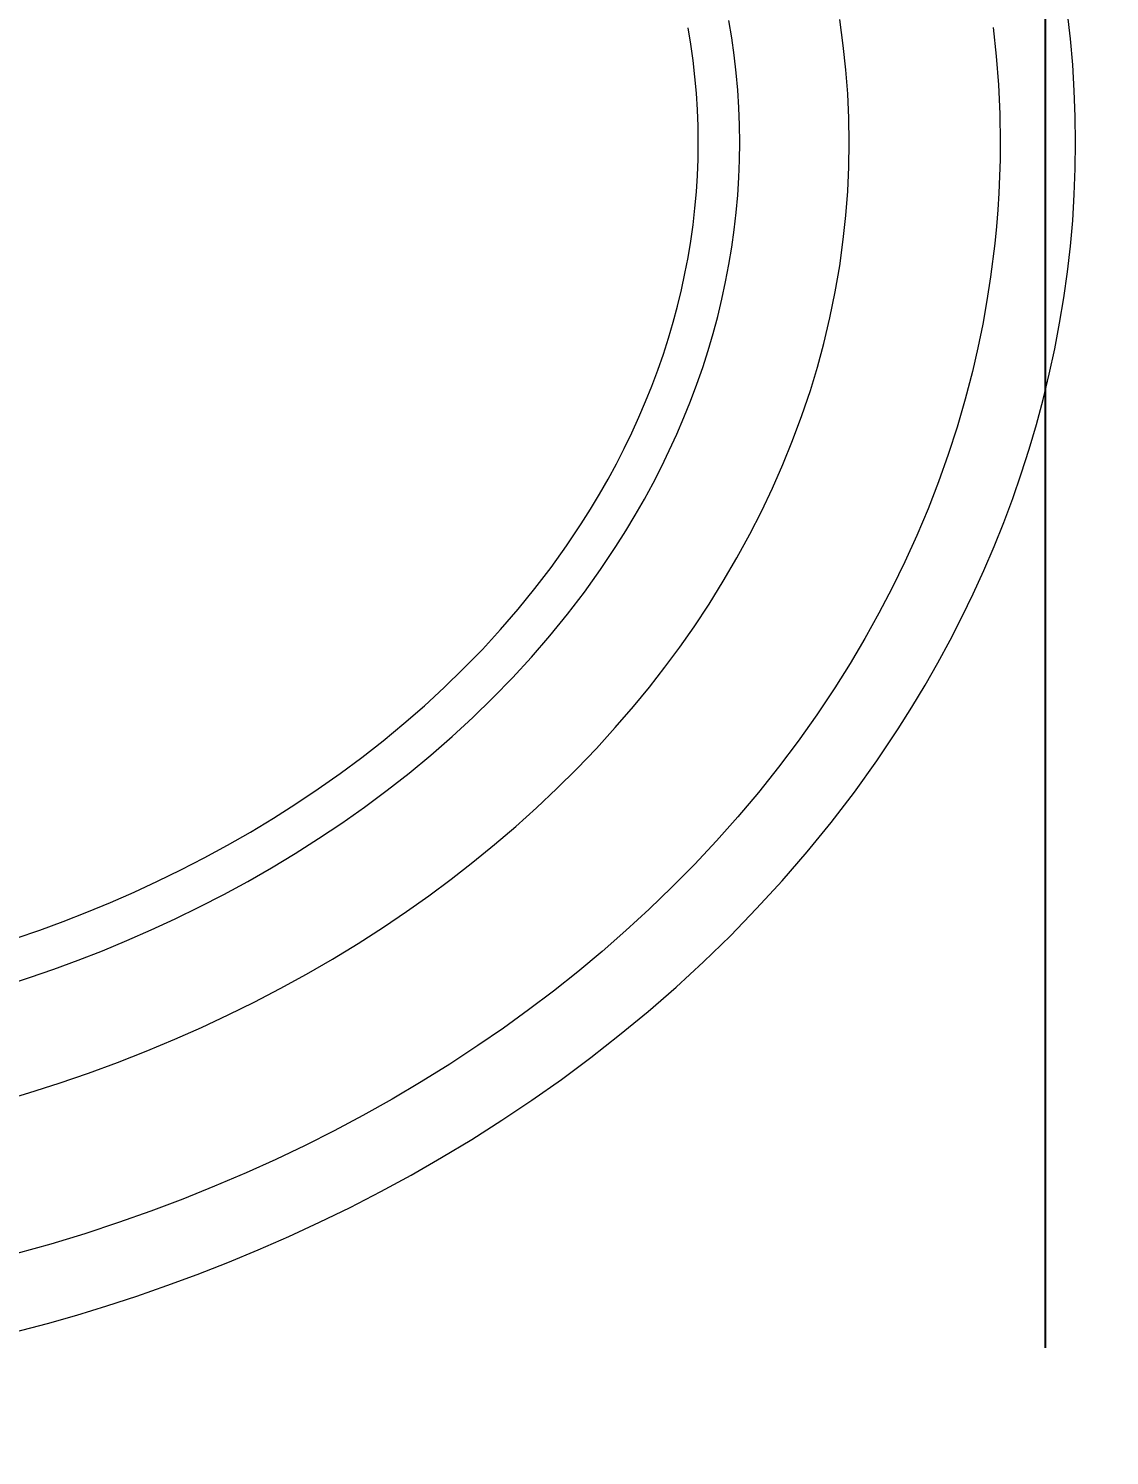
# Model space of a CAD drawing. Header units: inches. Extents: x -1 to 175, y 3 to 130.
# Drawn here: x 150.244 to 153.063, y 110.237 to 113.956 of the extents above; entities that cross this region are included whole.
import ezdxf

# ---------------------------------------------------------------- set-up
doc = ezdxf.new("R2010")
doc.units = ezdxf.units.IN
doc.header["$PDSIZE"] = -1
doc.layers.add('ZANO_R', color=7, linetype='Continuous', lineweight=0)
doc.layers.add('ZANO_W', color=1, linetype='Continuous', lineweight=0)
doc.styles.get("Standard").update_dxf_attribs({"font": 'ARIALUNI.TTF'})
doc.dimstyles.new('amerykanie', dxfattribs={"dimtxt": 50, "dimasz": 50, "dimexe": 0.5, "dimexo": 0.5, "dimgap": 1, "dimtad": 1, "dimdec": 0, "dimzin": 0, "dimlunit": 5, "dimtxsty": 'Standard', "dimcen": 0.09, "dimclrd": 1, "dimclre": 1, "dimclrt": 1, "dimazin": 0, "dimtfac": 1, "dimtdec": 0, "dimtmove": 0, "dimatfit": 3, "dimfxl": 1, "dimtzin": 0, "dimarcsym": 1})

# ---------------------------------------------------------------- blocks, each defined once
blk = doc.blocks.new('*D368')
at = {"layer": 'Defpoints', "color": 0}
for p in [(137.4775, 117.9367), (137.4775, 117.4851), (152.8964, 110.0175)]:
    blk.add_point(p, dxfattribs=at)
at = {"layer": 'ZANO_W', "color": 1, "lineweight": -2}
for p, q in [((137.4775, 117.9851), (137.4775, 118.4367)), ((152.8964, 110.5175), (152.8964, 118.4367)), ((151.8964, 117.9367), (138.4775, 117.9367))]:
    blk.add_line(p, q, dxfattribs=at)
at = {"layer": 'ZANO_W', "color": 1}
for points in [[(138.4775, 118.1034), (138.4775, 117.77), (137.4775, 117.9367)], [(151.8964, 117.77), (151.8964, 118.1034), (152.8964, 117.9367)]]:
    blk.add_solid(points, dxfattribs=at)
at = {"layer": 'ZANO_W', "color": 1, "insert": (145.187, 118.9558), "char_height": 1, "attachment_point": 5}
blk.add_mtext('15 7/16', dxfattribs=at)
blk = doc.blocks.new('*D370')
at = {"layer": 'Defpoints', "color": 0}
for p in [(149.1036, 116.9063), (152.9338, 94.0726), (157.9708, 94.0726)]:
    blk.add_point(p, dxfattribs=at)
at = {"layer": 'ZANO_W', "color": 1, "lineweight": -2}
for p, q in [((149.6036, 116.9063), (158.4708, 116.9063)), ((157.9708, 115.9063), (157.9708, 95.0726)), ((153.4338, 94.0726), (158.4708, 94.0726))]:
    blk.add_line(p, q, dxfattribs=at)
at = {"layer": 'ZANO_W', "color": 1}
for points in [[(158.1374, 115.9063), (157.8041, 115.9063), (157.9708, 116.9063)], [(157.8041, 95.0726), (158.1374, 95.0726), (157.9708, 94.0726)]]:
    blk.add_solid(points, dxfattribs=at)
at = {"layer": 'ZANO_W', "color": 1, "insert": (156.9517, 105.4895), "char_height": 1, "attachment_point": 5, "rotation": 90}
blk.add_mtext('22 13/16', dxfattribs=at)

msp = doc.modelspace()

# ---------------------------------------------------------------- linework, layer by layer
at = {"layer": 'ZANO_R'}
for p, q in [((152.07821, 113.93214), (152.07075, 113.97734)), ((152.36919, 113.91212), (152.35975, 113.98033)), ((152.96145, 113.92937), (152.95377, 113.99659)), ((151.97133, 113.91592), (151.9643, 113.95846)), ((152.76002, 113.95954), (152.768, 113.8847)), ((151.97729, 113.87329), (151.97133, 113.91592)), ((152.08454, 113.88683), (152.07821, 113.93214)), ((152.37592, 113.84909), (152.36919, 113.91212)), ((152.96744, 113.86198), (152.96145, 113.92937)), ((151.98218, 113.83057), (151.97729, 113.87329)), ((152.08974, 113.84142), (152.08454, 113.88683)), ((152.768, 113.8847), (152.77373, 113.80965)), ((151.986, 113.78779), (151.98218, 113.83057)), ((152.0938, 113.79594), (152.08974, 113.84142)), ((152.38075, 113.78589), (152.37592, 113.84909)), ((152.97173, 113.79446), (152.96744, 113.86198)), ((152.09671, 113.75039), (152.0938, 113.79594)), ((152.77373, 113.80965), (152.77718, 113.73446)), ((152.97432, 113.72685), (152.97173, 113.79446)), ((151.98874, 113.74495), (151.986, 113.78779)), ((152.38366, 113.72257), (152.38075, 113.78589)), ((151.99038, 113.70208), (151.98874, 113.74495)), ((152.09846, 113.70481), (152.09671, 113.75039)), ((152.38464, 113.65919), (152.38366, 113.72257)), ((152.77718, 113.73446), (152.77833, 113.6592)), ((152.97518, 113.65919), (152.97432, 113.72685)), ((151.99093, 113.65919), (151.99038, 113.70208)), ((152.09904, 113.65919), (152.09846, 113.70481)), ((151.99038, 113.6163), (151.99093, 113.65919)), ((152.09846, 113.61358), (152.09904, 113.65919)), ((152.38366, 113.59582), (152.38464, 113.65919)), ((152.77833, 113.6592), (152.77794, 113.61531)), ((152.97432, 113.59154), (152.97518, 113.65919)), ((151.98874, 113.57344), (151.99038, 113.6163)), ((152.09671, 113.568), (152.09846, 113.61358)), ((152.77794, 113.61531), (152.77676, 113.57142)), ((151.986, 113.5306), (151.98874, 113.57344)), ((152.0938, 113.52245), (152.09671, 113.568)), ((152.38074, 113.5325), (152.38366, 113.59582)), ((152.77676, 113.57142), (152.7748, 113.52756)), ((152.97173, 113.52393), (152.97432, 113.59154)), ((151.98218, 113.48782), (151.986, 113.5306)), ((152.37591, 113.4693), (152.38074, 113.5325)), ((152.08974, 113.47697), (152.0938, 113.52245)), ((152.7748, 113.52756), (152.77207, 113.48374)), ((152.96744, 113.45641), (152.97173, 113.52393)), ((151.97729, 113.4451), (151.98218, 113.48782)), ((152.08454, 113.43156), (152.08974, 113.47697)), ((152.36918, 113.40628), (152.37591, 113.4693)), ((152.77207, 113.48374), (152.76857, 113.43998)), ((152.96145, 113.38902), (152.96744, 113.45641)), ((151.97133, 113.40247), (151.97729, 113.4451)), ((152.07821, 113.38625), (152.08454, 113.43156)), ((152.76857, 113.43998), (152.76429, 113.39628)), ((151.9643, 113.35993), (151.97133, 113.40247)), ((152.07075, 113.34105), (152.07821, 113.38625)), ((152.35975, 113.33807), (152.36918, 113.40628)), ((152.76429, 113.39628), (152.75346, 113.30915)), ((152.95377, 113.3218), (152.96145, 113.38902)), ((151.95623, 113.3175), (151.9643, 113.35993)), ((151.94708, 113.27504), (151.95623, 113.3175)), ((152.06218, 113.29598), (152.07075, 113.34105)), ((152.34813, 113.27019), (152.35975, 113.33807)), ((152.75346, 113.30915), (152.74387, 113.24714)), ((152.94443, 113.2548), (152.95377, 113.3218)), ((151.93688, 113.23282), (151.94708, 113.27504)), ((152.05246, 113.25094), (152.06218, 113.29598)), ((152.33434, 113.20273), (152.34813, 113.27019)), ((151.92564, 113.19085), (151.93688, 113.23282)), ((152.04164, 113.20613), (152.05246, 113.25094)), ((152.74387, 113.24714), (152.73275, 113.18539)), ((152.93343, 113.18806), (152.94443, 113.2548)), ((152.02971, 113.1616), (152.04164, 113.20613)), ((152.31841, 113.13574), (152.33434, 113.20273)), ((151.91338, 113.14919), (151.92564, 113.19085)), ((152.0167, 113.11739), (152.02971, 113.1616)), ((152.73275, 113.18539), (152.72011, 113.12394)), ((152.92079, 113.12162), (152.93343, 113.18806)), ((151.89991, 113.10732), (151.91338, 113.14919)), ((152.30175, 113.07414), (152.31841, 113.13574)), ((152.72011, 113.12394), (152.70597, 113.06281)), ((152.90653, 113.05555), (152.92079, 113.12162)), ((151.88544, 113.06577), (151.89991, 113.10732)), ((152.00244, 113.07306), (152.0167, 113.11739)), ((151.86997, 113.02458), (151.88544, 113.06577)), ((151.98712, 113.02908), (152.00244, 113.07306)), ((152.28328, 113.01306), (152.30175, 113.07414)), ((152.70597, 113.06281), (152.68701, 112.9899)), ((152.89064, 112.98983), (152.90653, 113.05555)), ((151.85353, 112.98379), (151.86997, 113.02458)), ((151.97075, 112.98547), (151.98712, 113.02908)), ((152.26118, 112.94731), (152.28328, 113.01306)), ((151.83597, 112.94295), (151.85353, 112.98379)), ((151.95335, 112.94228), (151.97075, 112.98547)), ((152.68701, 112.9899), (152.66591, 112.91758)), ((152.87314, 112.92452), (152.89064, 112.98983)), ((151.81741, 112.90234), (151.83597, 112.94295)), ((151.9348, 112.89911), (151.95335, 112.94228)), ((152.23702, 112.88227), (152.26118, 112.94731)), ((151.79784, 112.86198), (151.81741, 112.90234)), ((151.91519, 112.85623), (151.9348, 112.89911)), ((152.66591, 112.91758), (152.64269, 112.8459)), ((152.85404, 112.85968), (152.87314, 112.92452)), ((151.77728, 112.82192), (151.79784, 112.86198)), ((152.21177, 112.82004), (152.23702, 112.88227)), ((152.8334, 112.79543), (152.85404, 112.85968)), ((151.75575, 112.78217), (151.77728, 112.82192)), ((151.89455, 112.81366), (151.91519, 112.85623)), ((152.64269, 112.8459), (152.61741, 112.77492)), ((151.87288, 112.77142), (151.89455, 112.81366)), ((152.18472, 112.75855), (152.21177, 112.82004)), ((152.81121, 112.73166), (152.8334, 112.79543)), ((151.73326, 112.74275), (151.75575, 112.78217)), ((151.85019, 112.72955), (151.87288, 112.77142)), ((152.15592, 112.69787), (152.18472, 112.75855)), ((152.61741, 112.77492), (152.5901, 112.70466)), ((151.70982, 112.70371), (151.73326, 112.74275)), ((151.82651, 112.68806), (151.85019, 112.72955)), ((152.78751, 112.66845), (152.81121, 112.73166)), ((151.68544, 112.66506), (151.70982, 112.70371)), ((151.80185, 112.64699), (151.82651, 112.68806)), ((152.12542, 112.63803), (152.15592, 112.69787)), ((152.5901, 112.70466), (152.56082, 112.63519)), ((151.64715, 112.60788), (151.68544, 112.66506)), ((151.77623, 112.60637), (151.80185, 112.64699)), ((152.09167, 112.57626), (152.12542, 112.63803)), ((152.56082, 112.63519), (152.52964, 112.56656)), ((152.76232, 112.60584), (152.78751, 112.66845)), ((151.60689, 112.55171), (151.64715, 112.60788)), ((151.73602, 112.54632), (151.77623, 112.60637)), ((152.73571, 112.5439), (152.76232, 112.60584)), ((152.05615, 112.5155), (152.09167, 112.57626)), ((152.52964, 112.56656), (152.49658, 112.4988)), ((151.56473, 112.4966), (151.60689, 112.55171)), ((151.69378, 112.48739), (151.73602, 112.54632)), ((152.7077, 112.48262), (152.73571, 112.5439)), ((151.52076, 112.44259), (151.56473, 112.4966)), ((151.6496, 112.42963), (151.69378, 112.48739)), ((152.01892, 112.45577), (152.05615, 112.5155)), ((152.49658, 112.4988), (152.46173, 112.43202)), ((151.98002, 112.39711), (152.01892, 112.45577)), ((152.67832, 112.42205), (152.7077, 112.48262)), ((151.47504, 112.38976), (151.52076, 112.44259)), ((151.60356, 112.3731), (151.6496, 112.42963)), ((152.46173, 112.43202), (152.42511, 112.3662)), ((152.6476, 112.3622), (152.67832, 112.42205)), ((151.42767, 112.33814), (151.47504, 112.38976)), ((151.94254, 112.34375), (151.98002, 112.39711)), ((151.37872, 112.28779), (151.42767, 112.33814)), ((151.55575, 112.31783), (151.60356, 112.3731)), ((151.90373, 112.29136), (151.94254, 112.34375)), ((152.42511, 112.3662), (152.38675, 112.30138)), ((152.61557, 112.30312), (152.6476, 112.3622)), ((151.50625, 112.26389), (151.55575, 112.31783)), ((152.38675, 112.30138), (152.34669, 112.23758)), ((152.58228, 112.24482), (152.61557, 112.30312)), ((151.32828, 112.23876), (151.37872, 112.28779)), ((151.45516, 112.21133), (151.50625, 112.26389)), ((151.86364, 112.23994), (151.90373, 112.29136)), ((151.27643, 112.1911), (151.32828, 112.23876)), ((151.82231, 112.1895), (151.86364, 112.23994)), ((152.34669, 112.23758), (152.29987, 112.16739)), ((152.54774, 112.18734), (152.58228, 112.24482)), ((151.22327, 112.14483), (151.27643, 112.1911)), ((151.40255, 112.1602), (151.45516, 112.21133)), ((151.77441, 112.13397), (151.82231, 112.1895)), ((151.34852, 112.11054), (151.40255, 112.1602)), ((152.29987, 112.16739), (152.25104, 112.09858)), ((152.51201, 112.13071), (152.54774, 112.18734)), ((151.16891, 112.09998), (151.22327, 112.14483)), ((151.72506, 112.07971), (151.77441, 112.13397)), ((152.45623, 112.04742), (152.51201, 112.13071)), ((151.11345, 112.05657), (151.16891, 112.09998)), ((151.29319, 112.06237), (151.34852, 112.11054)), ((151.67432, 112.02676), (151.72506, 112.07971)), ((152.25104, 112.09858), (152.2003, 112.03116)), ((151.05698, 112.01461), (151.11345, 112.05657)), ((151.23664, 112.01571), (151.29319, 112.06237)), ((152.39799, 111.96615), (152.45623, 112.04742)), ((150.9996, 111.97415), (151.05698, 112.01461)), ((151.179, 111.97059), (151.23664, 112.01571)), ((151.62224, 111.97513), (151.67432, 112.02676)), ((152.2003, 112.03116), (152.14771, 111.96516)), ((150.9414, 111.93519), (150.9996, 111.97415)), ((151.12035, 111.92702), (151.179, 111.97059)), ((151.56919, 111.92512), (151.62224, 111.97513)), ((152.33741, 111.88695), (152.39799, 111.96615)), ((150.8825, 111.89776), (150.9414, 111.93519)), ((152.14771, 111.96516), (152.09381, 111.90114)), ((150.82298, 111.86188), (150.8825, 111.89776)), ((151.06079, 111.88502), (151.12035, 111.92702)), ((151.51493, 111.87644), (151.56919, 111.92512)), ((152.09381, 111.90114), (152.03823, 111.83857)), ((150.76293, 111.82752), (150.82298, 111.86188)), ((151.00044, 111.84462), (151.06079, 111.88502)), ((151.4595, 111.82908), (151.51493, 111.87644)), ((152.27464, 111.80986), (152.33741, 111.88695)), ((150.70244, 111.79469), (150.76293, 111.82752)), ((150.93938, 111.80583), (151.00044, 111.84462)), ((151.40297, 111.78304), (151.4595, 111.82908)), ((152.03823, 111.83857), (151.98104, 111.77748)), ((150.64158, 111.76336), (150.70244, 111.79469)), ((150.87773, 111.76866), (150.93938, 111.80583)), ((151.34608, 111.73884), (151.40297, 111.78304)), ((152.20982, 111.73493), (152.27464, 111.80986)), ((150.58043, 111.73351), (150.64158, 111.76336)), ((150.81556, 111.73309), (150.87773, 111.76866)), ((151.98104, 111.77748), (151.92228, 111.71788)), ((150.45763, 111.67824), (150.51909, 111.70515)), ((150.51909, 111.70515), (150.58043, 111.73351)), ((150.75297, 111.69911), (150.81556, 111.73309)), ((151.2882, 111.69594), (151.34608, 111.73884)), ((151.92228, 111.71788), (151.86285, 111.66058)), ((152.14308, 111.6622), (152.20982, 111.73493)), ((150.39612, 111.65278), (150.45763, 111.67824)), ((150.69003, 111.66671), (150.75297, 111.69911)), ((151.22938, 111.65435), (151.2882, 111.69594)), ((150.33466, 111.62876), (150.39612, 111.65278)), ((150.56344, 111.60655), (150.62682, 111.63586)), ((150.62682, 111.63586), (150.69003, 111.66671)), ((151.16966, 111.61406), (151.22938, 111.65435)), ((151.86285, 111.66058), (151.80201, 111.60477)), ((152.07457, 111.59171), (152.14308, 111.6622)), ((150.21207, 111.58486), (150.27329, 111.60613)), ((150.27329, 111.60613), (150.33466, 111.62876)), ((150.49996, 111.57876), (150.56344, 111.60655)), ((151.10368, 111.57169), (151.16966, 111.61406)), ((151.80201, 111.60477), (151.73983, 111.55046)), ((150.43646, 111.55248), (150.49996, 111.57876)), ((151.03672, 111.53088), (151.10368, 111.57169)), ((152.00442, 111.52351), (152.07457, 111.59171)), ((150.30972, 111.50434), (150.37303, 111.52769)), ((150.37303, 111.52769), (150.43646, 111.55248)), ((150.96885, 111.49162), (151.03672, 111.53088)), ((151.73983, 111.55046), (151.67636, 111.49765)), ((151.93277, 111.45762), (152.00442, 111.52351)), ((150.18369, 111.46187), (150.24658, 111.48241)), ((150.24658, 111.48241), (150.30972, 111.50434)), ((150.90011, 111.45389), (150.96885, 111.49162)), ((151.67636, 111.49765), (151.61288, 111.44728)), ((150.83253, 111.41872), (150.90011, 111.45389)), ((151.61288, 111.44728), (151.54826, 111.39838)), ((151.85977, 111.39405), (151.93277, 111.45762)), ((150.76422, 111.38499), (150.83253, 111.41872)), ((150.69521, 111.35271), (150.76422, 111.38499)), ((151.54826, 111.39838), (151.48256, 111.35094)), ((151.78555, 111.33278), (151.85977, 111.39405)), ((150.62555, 111.32187), (150.69521, 111.35271)), ((151.48256, 111.35094), (151.41582, 111.30498)), ((150.55113, 111.29079), (150.62555, 111.32187)), ((151.41582, 111.30498), (151.34247, 111.25689)), ((151.71022, 111.27382), (151.78555, 111.33278)), ((150.40039, 111.23347), (150.47607, 111.26133)), ((150.47607, 111.26133), (150.55113, 111.29079)), ((151.63391, 111.21714), (151.71022, 111.27382)), ((150.32415, 111.20721), (150.40039, 111.23347)), ((151.34247, 111.25689), (151.26801, 111.21053)), ((150.24446, 111.18165), (150.32415, 111.20721)), ((151.26801, 111.21053), (151.19249, 111.16591)), ((151.55675, 111.16275), (151.63391, 111.21714)), ((150.16425, 111.1578), (150.24446, 111.18165)), ((151.19249, 111.16591), (151.11598, 111.12302)), ((151.47887, 111.11063), (151.55675, 111.16275)), ((151.11598, 111.12302), (151.0411, 111.08321)), ((151.40038, 111.06077), (151.47887, 111.11063)), ((151.0411, 111.08321), (150.96539, 111.04502)), ((150.96539, 111.04502), (150.88889, 111.00844)), ((151.32143, 111.01317), (151.40038, 111.06077)), ((150.88889, 111.00844), (150.81163, 110.97349)), ((151.24209, 110.96778), (151.32143, 111.01317)), ((150.81163, 110.97349), (150.7294, 110.93837)), ((151.16248, 110.92455), (151.24209, 110.96778)), ((150.7294, 110.93837), (150.64643, 110.90504)), ((151.08267, 110.88346), (151.16248, 110.92455)), ((150.64643, 110.90504), (150.56276, 110.8735)), ((150.56276, 110.8735), (150.47844, 110.84375)), ((151.00277, 110.84446), (151.08267, 110.88346)), ((150.39056, 110.81484), (150.30208, 110.78784)), ((150.47844, 110.84375), (150.39056, 110.81484)), ((150.92286, 110.80751), (151.00277, 110.84446)), ((150.30208, 110.78784), (150.21304, 110.76275)), ((150.84303, 110.77258), (150.92286, 110.80751)), ((150.684, 110.70859), (150.76339, 110.73962)), ((150.76339, 110.73962), (150.84303, 110.77258)), ((150.60495, 110.67944), (150.684, 110.70859)), ((150.52627, 110.65211), (150.60495, 110.67944)), ((150.37028, 110.60273), (150.44803, 110.62656)), ((150.44803, 110.62656), (150.52627, 110.65211)), ((150.29308, 110.58058), (150.37028, 110.60273)), ((150.14054, 110.54109), (150.29308, 110.58058))]:
    msp.add_line(p, q, dxfattribs=at)

# ---------------------------------------------------------------- dimensions: what is measured, and where the dimension line sits
at = {"layer": 'ZANO_W'}
dim = msp.add_linear_dim(base=(137.47751, 117.93668), p1=(152.89644, 110.01747), p2=(137.47751, 117.48508), dimstyle='amerykanie', override={"dimtxt": 1, "dimasz": 1, "dimgap": 0.5, "dimdec": 4, "dimaunit": 1, "dimadec": 1, "dimtdec": 4, "dimtmove": 1, "dimfrac": 2}, dxfattribs=at)
dim.commit()
dim.dimension.update_dxf_attribs({"geometry": '*D368', "text_midpoint": (145.18698, 118.95578)})
dim = msp.add_linear_dim(base=(157.97077, 94.07262), p1=(149.10362, 116.90633), p2=(152.93377, 94.07262), angle=90, dimstyle='amerykanie', override={"dimtxt": 1, "dimasz": 1, "dimgap": 0.5, "dimdec": 4, "dimaunit": 1, "dimadec": 1, "dimtdec": 4, "dimtmove": 1, "dimfrac": 2}, dxfattribs=at)
dim.commit()
dim.dimension.update_dxf_attribs({"geometry": '*D370', "text_midpoint": (156.95167, 105.48947)})

doc.saveas('drawing.dxf')
